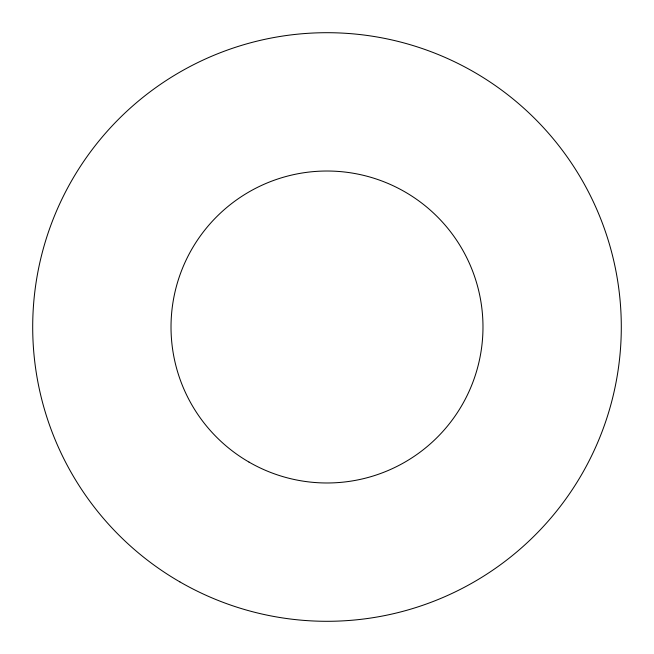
<?xml version="1.0" encoding="UTF-8"?>
<svg xmlns="http://www.w3.org/2000/svg" width="654" height="654" viewBox="0 0 654 654"><rect width="100%" height="100%" fill="white"/><g stroke="black" fill="none" stroke-linecap="round" stroke-linejoin="round"><path stroke-width="0.98" d="M249.011 462.084A155.979 155.979 0 0 0 482.979 327A155.979 155.979 0 0 0 249.011 191.916A155.979 155.979 0 0 0 249.011 462.084M179.85 581.872A294.3 294.3 0 0 0 621.3 327A294.3 294.3 0 0 0 179.85 72.128A294.3 294.3 0 0 0 179.85 581.872"/></g></svg>
